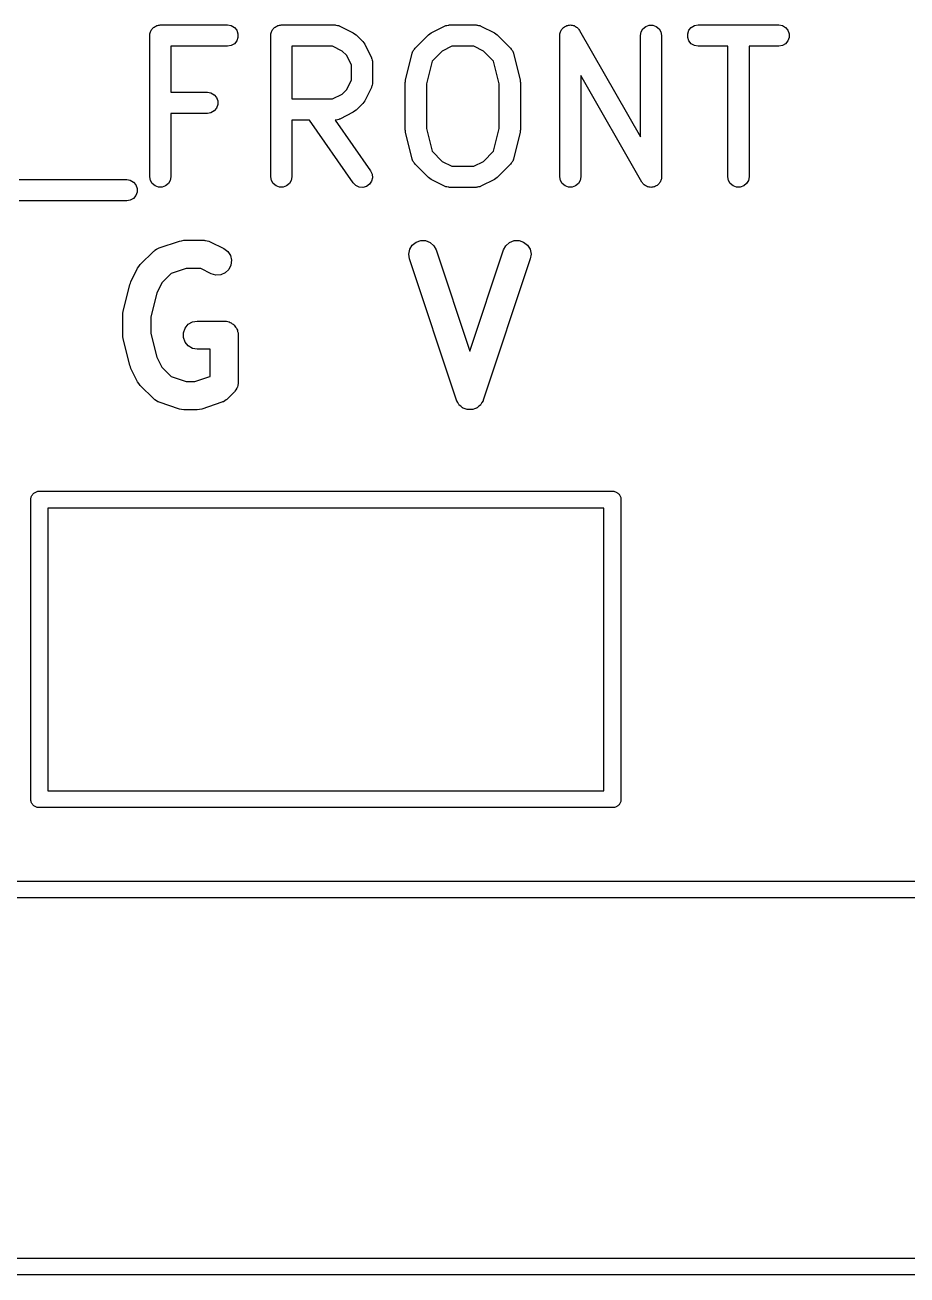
# Model space of a CAD drawing. Extents: x 0 to 100, y 0 to 100.
# Drawn here: x 48.9 to 55.15, y 70.57 to 79.42 of the extents above; entities that cross this region are included whole.
import ezdxf

# ---------------------------------------------------------------- set-up
doc = ezdxf.new("R2010")
doc.units = 0
doc.header["$MEASUREMENT"] = 0
doc.layers.add('BLACK', color=7, linetype='CONTINUOUS')

msp = doc.modelspace()

# ---------------------------------------------------------------- linework, layer by layer
at = {"layer": 'BLACK', "linetype": 'CONTINUOUS'}
for p, q in [((49.8089, 79.4051), (49.8146, 79.4084)), ((49.8146, 79.4084), (49.8196, 79.4126)), ((49.8196, 79.4126), (49.8258, 79.4148)), ((49.8258, 79.4148), (49.8315, 79.4181)), ((49.8315, 79.4181), (49.838, 79.4192)), ((49.838, 79.4192), (49.8441, 79.4215)), ((49.8441, 79.4215), (49.8507, 79.4215)), ((49.8507, 79.4215), (49.8571, 79.4226)), ((49.8571, 79.4226), (50.3333, 79.4226)), ((50.3333, 79.4226), (50.359, 79.4181)), ((50.359, 79.4181), (50.3815, 79.4051)), ((50.6661, 79.4051), (50.6718, 79.4084)), ((50.6718, 79.4084), (50.6768, 79.4126)), ((50.6768, 79.4126), (50.683, 79.4148)), ((50.683, 79.4148), (50.6886, 79.4181)), ((50.6886, 79.4181), (50.6951, 79.4192)), ((50.6951, 79.4192), (50.7013, 79.4215)), ((50.7013, 79.4215), (50.7078, 79.4215)), ((50.7078, 79.4215), (50.7143, 79.4226)), ((50.7143, 79.4226), (51.0952, 79.4226)), ((51.0952, 79.4226), (51.0995, 79.4219)), ((51.0995, 79.4219), (51.1038, 79.4221)), ((51.1038, 79.4221), (51.1122, 79.4196)), ((51.1122, 79.4196), (51.1209, 79.4181)), ((51.1209, 79.4181), (51.1246, 79.4159)), ((51.1246, 79.4159), (51.1288, 79.4147)), ((51.1288, 79.4147), (51.224, 79.3671)), ((51.776, 79.3671), (51.8712, 79.4147)), ((51.8712, 79.4147), (51.8754, 79.4159)), ((51.8754, 79.4159), (51.8791, 79.4181)), ((51.8791, 79.4181), (51.8878, 79.4196)), ((51.8878, 79.4196), (51.8962, 79.4221)), ((51.8962, 79.4221), (51.9005, 79.4219)), ((51.9005, 79.4219), (51.9048, 79.4226)), ((51.9048, 79.4226), (52.0952, 79.4226)), ((52.0952, 79.4226), (52.0995, 79.4219)), ((52.0995, 79.4219), (52.1038, 79.4221)), ((52.1038, 79.4221), (52.1122, 79.4196)), ((52.1122, 79.4196), (52.1209, 79.4181)), ((52.1209, 79.4181), (52.1246, 79.4159)), ((52.1246, 79.4159), (52.1288, 79.4147)), ((52.1288, 79.4147), (52.224, 79.3671)), ((52.714, 79.4053), (52.7195, 79.4085)), ((52.7195, 79.4085), (52.7244, 79.4126)), ((52.7244, 79.4126), (52.7307, 79.4149)), ((52.7307, 79.4149), (52.7366, 79.4182)), ((52.7366, 79.4182), (52.7429, 79.4193)), ((52.7429, 79.4193), (52.7489, 79.4215)), ((52.7489, 79.4215), (52.7556, 79.4215)), ((52.7556, 79.4215), (52.7622, 79.4226)), ((52.7622, 79.4226), (52.7685, 79.4215)), ((52.7685, 79.4215), (52.7749, 79.4215)), ((52.7749, 79.4215), (52.7813, 79.4192)), ((52.7813, 79.4192), (52.7879, 79.418)), ((52.7879, 79.418), (52.7934, 79.4148)), ((52.7934, 79.4148), (52.7994, 79.4126)), ((52.7994, 79.4126), (52.8046, 79.4082)), ((52.8046, 79.4082), (52.8104, 79.4049)), ((53.2759, 79.3958), (53.2958, 79.4126)), ((53.2958, 79.4126), (53.3203, 79.4215)), ((53.3203, 79.4215), (53.3464, 79.4215)), ((53.3464, 79.4215), (53.3708, 79.4126)), ((53.3708, 79.4126), (53.3908, 79.3958)), ((53.6185, 79.4051), (53.641, 79.4181)), ((53.641, 79.4181), (53.6667, 79.4226)), ((53.6667, 79.4226), (54.2381, 79.4226)), ((54.2381, 79.4226), (54.2637, 79.4181)), ((54.2637, 79.4181), (54.2863, 79.4051)), ((49.7821, 79.3476), (49.7833, 79.3541)), ((49.7821, 78.3476), (49.7821, 79.3476)), ((49.7833, 79.3606), (49.7855, 79.3668)), ((49.7833, 79.3541), (49.7833, 79.3606)), ((49.7855, 79.3668), (49.7867, 79.3733)), ((49.7867, 79.3733), (49.7899, 79.379)), ((49.7899, 79.379), (49.7922, 79.3851)), ((49.7922, 79.3851), (49.7964, 79.3901)), ((49.7964, 79.3901), (49.7997, 79.3958)), ((49.7997, 79.3958), (49.8047, 79.4)), ((49.8047, 79.4), (49.8089, 79.4051)), ((50.3815, 79.4051), (50.3983, 79.3851)), ((50.3983, 79.3851), (50.4072, 79.3606)), ((50.4072, 79.3346), (50.3983, 79.3101)), ((50.4072, 79.3606), (50.4072, 79.3346)), ((50.6393, 79.3476), (50.6404, 79.3541)), ((50.6393, 78.3476), (50.6393, 79.3476)), ((50.6404, 79.3606), (50.6427, 79.3668)), ((50.6404, 79.3541), (50.6404, 79.3606)), ((50.6427, 79.3668), (50.6438, 79.3733)), ((50.6438, 79.3733), (50.6471, 79.379)), ((50.6471, 79.379), (50.6493, 79.3851)), ((50.6493, 79.3851), (50.6536, 79.3901)), ((50.6536, 79.3901), (50.6568, 79.3958)), ((50.6568, 79.3958), (50.6619, 79.4)), ((50.6619, 79.4), (50.6661, 79.4051)), ((51.224, 79.3671), (51.2337, 79.3599)), ((51.2337, 79.3599), (51.2435, 79.353)), ((51.2435, 79.353), (51.2911, 79.3054)), ((51.6613, 79.2578), (51.7565, 79.353)), ((51.7565, 79.353), (51.7663, 79.3599)), ((51.7663, 79.3599), (51.776, 79.3671)), ((52.224, 79.3671), (52.2337, 79.3599)), ((52.2337, 79.3599), (52.2435, 79.353)), ((52.2435, 79.353), (52.3387, 79.2578)), ((52.6869, 79.3476), (52.6881, 79.3542)), ((52.6869, 78.3476), (52.6869, 79.3476)), ((52.6881, 79.361), (52.6903, 79.367)), ((52.6881, 79.3542), (52.6881, 79.361)), ((52.6903, 79.367), (52.6914, 79.3733)), ((52.6914, 79.3733), (52.6948, 79.3791)), ((52.6948, 79.3791), (52.6971, 79.3854)), ((52.6971, 79.3854), (52.7013, 79.3903)), ((52.7013, 79.3903), (52.7045, 79.3958)), ((52.7045, 79.3958), (52.7096, 79.4002)), ((52.7096, 79.4002), (52.714, 79.4053)), ((52.8104, 79.4049), (52.8145, 79.3999)), ((52.8145, 79.3999), (52.8194, 79.3958)), ((52.8194, 79.3958), (52.8227, 79.39)), ((52.8227, 79.39), (52.827, 79.3848)), ((52.827, 79.3848), (53.2583, 78.63)), ((53.2583, 79.3476), (53.2629, 79.3733)), ((53.2583, 78.63), (53.2583, 79.3476)), ((53.2629, 79.3733), (53.2759, 79.3958)), ((53.3908, 79.3958), (53.4038, 79.3733)), ((53.4038, 79.3733), (53.4083, 79.3476)), ((53.4083, 79.3476), (53.4083, 78.3476)), ((53.5928, 79.3606), (53.6017, 79.3851)), ((53.5928, 79.3346), (53.5928, 79.3606)), ((53.6017, 79.3101), (53.5928, 79.3346)), ((53.6017, 79.3851), (53.6185, 79.4051)), ((54.2863, 79.4051), (54.303, 79.3851)), ((54.303, 79.3851), (54.312, 79.3606)), ((54.312, 79.3346), (54.303, 79.3101)), ((54.312, 79.3606), (54.312, 79.3346)), ((50.3333, 79.2726), (49.9321, 79.2726)), ((49.9321, 79.2726), (49.9321, 78.9464)), ((50.359, 79.2771), (50.3333, 79.2726)), ((50.3815, 79.2902), (50.359, 79.2771)), ((50.3983, 79.3101), (50.3815, 79.2902)), ((50.7893, 79.2726), (50.7893, 78.8988)), ((51.0775, 79.2726), (50.7893, 79.2726)), ((51.146, 79.2384), (51.0775, 79.2726)), ((51.1765, 79.208), (51.146, 79.2384)), ((51.2911, 79.3054), (51.298, 79.2956)), ((51.298, 79.2956), (51.3052, 79.2859)), ((51.3052, 79.2859), (51.3528, 79.1907)), ((51.6445, 79.2295), (51.6463, 79.2365)), ((51.6463, 79.2365), (51.6497, 79.2413)), ((51.6497, 79.2413), (51.6521, 79.2467)), ((51.6521, 79.2467), (51.6571, 79.2519)), ((51.6571, 79.2519), (51.6613, 79.2578)), ((51.8539, 79.2384), (51.782, 79.1664)), ((51.9225, 79.2726), (51.8539, 79.2384)), ((52.0775, 79.2726), (51.9225, 79.2726)), ((52.146, 79.2384), (52.0775, 79.2726)), ((52.218, 79.1664), (52.146, 79.2384)), ((52.3387, 79.2578), (52.3429, 79.2519)), ((52.3429, 79.2519), (52.3479, 79.2467)), ((52.3479, 79.2467), (52.3503, 79.2413)), ((52.3503, 79.2413), (52.3537, 79.2365)), ((52.3537, 79.2365), (52.3555, 79.2295)), ((53.6185, 79.2902), (53.6017, 79.3101)), ((53.641, 79.2771), (53.6185, 79.2902)), ((53.6667, 79.2726), (53.641, 79.2771)), ((53.8774, 79.2726), (53.6667, 79.2726)), ((53.8774, 78.3476), (53.8774, 79.2726)), ((54.2381, 79.2726), (54.0274, 79.2726)), ((54.0274, 79.2726), (54.0274, 78.3476)), ((54.2637, 79.2771), (54.2381, 79.2726)), ((54.2863, 79.2902), (54.2637, 79.2771)), ((54.303, 79.3101), (54.2863, 79.2902)), ((51.2107, 79.1394), (51.1765, 79.208)), ((51.3528, 79.1907), (51.354, 79.1865)), ((51.354, 79.1865), (51.3562, 79.1828)), ((51.3562, 79.1828), (51.3577, 79.1741)), ((51.3577, 79.1741), (51.3602, 79.1657)), ((51.3602, 79.1657), (51.36, 79.1614)), ((51.36, 79.1614), (51.3607, 79.1571)), ((51.3607, 79.1571), (51.3607, 79.0143)), ((51.5939, 79.0325), (51.6415, 79.223)), ((51.6415, 79.223), (51.6445, 79.2295)), ((51.782, 79.1664), (51.7417, 79.0051)), ((52.2583, 79.0051), (52.218, 79.1664)), ((52.3555, 79.2295), (52.3585, 79.223)), ((52.3585, 79.223), (52.4061, 79.0325)), ((51.2107, 79.032), (51.2107, 79.1394)), ((53.2682, 78.3104), (52.8369, 79.0652)), ((52.8369, 79.0652), (52.8369, 78.3476)), ((51.1765, 78.9635), (51.2107, 79.032)), ((51.3528, 78.9807), (51.3052, 78.8855)), ((51.354, 78.9849), (51.3528, 78.9807)), ((51.3562, 78.9886), (51.354, 78.9849)), ((51.3577, 78.9973), (51.3562, 78.9886)), ((51.3602, 79.0057), (51.3577, 78.9973)), ((51.3607, 79.0143), (51.36, 79.01)), ((51.36, 79.01), (51.3602, 79.0057)), ((51.5917, 79.0143), (51.5933, 79.0233)), ((51.5917, 78.681), (51.5917, 79.0143)), ((51.5933, 79.0233), (51.5939, 79.0325)), ((51.7417, 79.0051), (51.7417, 78.6902)), ((52.2583, 78.6902), (52.2583, 79.0051)), ((52.4061, 79.0325), (52.4067, 79.0233)), ((52.4067, 79.0233), (52.4083, 79.0143)), ((52.4083, 79.0143), (52.4083, 78.681)), ((49.9321, 78.9464), (50.1905, 78.9464)), ((50.1905, 78.9464), (50.2161, 78.9419)), ((50.2161, 78.9419), (50.2387, 78.9289)), ((50.2387, 78.9289), (50.2554, 78.9089)), ((50.2554, 78.9089), (50.2643, 78.8845)), ((50.2643, 78.8845), (50.2643, 78.8584)), ((50.7893, 78.8988), (51.0775, 78.8988)), ((51.0775, 78.8988), (51.146, 78.9331)), ((51.146, 78.9331), (51.1765, 78.9635)), ((51.3052, 78.8855), (51.298, 78.8758)), ((50.1905, 78.7964), (49.9321, 78.7964)), ((49.9321, 78.7964), (49.9321, 78.3476)), ((50.2161, 78.801), (50.1905, 78.7964)), ((50.2387, 78.814), (50.2161, 78.801)), ((50.2554, 78.8339), (50.2387, 78.814)), ((50.2643, 78.8584), (50.2554, 78.8339)), ((51.224, 78.8043), (51.1288, 78.7567)), ((51.2337, 78.8115), (51.224, 78.8043)), ((51.2435, 78.8184), (51.2337, 78.8115)), ((51.2911, 78.866), (51.2435, 78.8184)), ((51.298, 78.8758), (51.2911, 78.866)), ((50.9133, 78.7488), (50.7893, 78.7488)), ((50.7893, 78.7488), (50.7893, 78.3476)), ((51.2243, 78.3046), (50.9133, 78.7488)), ((51.0995, 78.7496), (51.0963, 78.749)), ((51.0963, 78.749), (51.3472, 78.3906)), ((51.1038, 78.7493), (51.0995, 78.7496)), ((51.1122, 78.7518), (51.1038, 78.7493)), ((51.1209, 78.7533), (51.1122, 78.7518)), ((51.1246, 78.7555), (51.1209, 78.7533)), ((51.1288, 78.7567), (51.1246, 78.7555)), ((51.5933, 78.6719), (51.5917, 78.681)), ((51.5939, 78.6628), (51.5933, 78.6719)), ((51.6415, 78.4723), (51.5939, 78.6628)), ((51.7417, 78.6902), (51.782, 78.5288)), ((52.218, 78.5288), (52.2583, 78.6902)), ((52.4061, 78.6628), (52.3585, 78.4723)), ((52.4067, 78.6719), (52.4061, 78.6628)), ((52.4083, 78.681), (52.4067, 78.6719)), ((51.782, 78.5288), (51.8539, 78.4569)), ((52.146, 78.4569), (52.218, 78.5288)), ((51.6445, 78.4657), (51.6415, 78.4723)), ((51.6463, 78.4588), (51.6445, 78.4657)), ((51.6497, 78.4539), (51.6463, 78.4588)), ((51.6521, 78.4485), (51.6497, 78.4539)), ((51.6571, 78.4433), (51.6521, 78.4485)), ((51.6613, 78.4374), (51.6571, 78.4433)), ((51.7565, 78.3422), (51.6613, 78.4374)), ((51.8539, 78.4569), (51.9225, 78.4226)), ((52.0775, 78.4226), (52.146, 78.4569)), ((52.3387, 78.4374), (52.2435, 78.3422)), ((52.3429, 78.4433), (52.3387, 78.4374)), ((52.3479, 78.4485), (52.3429, 78.4433)), ((52.3503, 78.4539), (52.3479, 78.4485)), ((52.3537, 78.4588), (52.3503, 78.4539)), ((52.3555, 78.4657), (52.3537, 78.4588)), ((52.3585, 78.4723), (52.3555, 78.4657)), ((49.7867, 78.322), (49.7821, 78.3476)), ((49.9321, 78.3476), (49.9276, 78.322)), ((50.6438, 78.322), (50.6393, 78.3476)), ((50.7893, 78.3476), (50.7848, 78.322)), ((51.3472, 78.3906), (51.3582, 78.367)), ((51.3582, 78.367), (51.3604, 78.3411)), ((51.9225, 78.4226), (52.0775, 78.4226)), ((52.6914, 78.322), (52.6869, 78.3476)), ((52.8369, 78.3476), (52.8324, 78.322)), ((53.4083, 78.3476), (53.4072, 78.341)), ((53.8819, 78.322), (53.8774, 78.3476)), ((54.0274, 78.3476), (54.0229, 78.322)), ((48.8571, 78.3274), (49.619, 78.3274)), ((49.619, 78.3274), (49.6447, 78.3229)), ((49.6447, 78.3229), (49.6673, 78.3098)), ((49.6673, 78.3098), (49.684, 78.2899)), ((49.684, 78.2899), (49.6929, 78.2654)), ((49.6929, 78.2654), (49.6929, 78.2394)), ((49.7997, 78.2994), (49.7867, 78.322)), ((49.8196, 78.2827), (49.7997, 78.2994)), ((49.8441, 78.2738), (49.8196, 78.2827)), ((49.8702, 78.2738), (49.8441, 78.2738)), ((49.8946, 78.2827), (49.8702, 78.2738)), ((49.9146, 78.2994), (49.8946, 78.2827)), ((49.9276, 78.322), (49.9146, 78.2994)), ((50.6568, 78.2994), (50.6438, 78.322)), ((50.6768, 78.2827), (50.6568, 78.2994)), ((50.7013, 78.2738), (50.6768, 78.2827)), ((50.7273, 78.2738), (50.7013, 78.2738)), ((50.7518, 78.2827), (50.7273, 78.2738)), ((50.7717, 78.2994), (50.7518, 78.2827)), ((50.7848, 78.322), (50.7717, 78.2994)), ((51.2427, 78.2862), (51.2243, 78.3046)), ((51.2663, 78.2752), (51.2427, 78.2862)), ((51.2922, 78.2729), (51.2663, 78.2752)), ((51.3174, 78.2796), (51.2922, 78.2729)), ((51.3387, 78.2946), (51.3174, 78.2796)), ((51.3537, 78.3159), (51.3387, 78.2946)), ((51.3604, 78.3411), (51.3537, 78.3159)), ((51.7663, 78.3353), (51.7565, 78.3422)), ((51.776, 78.3282), (51.7663, 78.3353)), ((51.8712, 78.2805), (51.776, 78.3282)), ((51.8754, 78.2793), (51.8712, 78.2805)), ((51.8791, 78.2771), (51.8754, 78.2793)), ((51.8878, 78.2756), (51.8791, 78.2771)), ((51.8962, 78.2731), (51.8878, 78.2756)), ((51.9005, 78.2734), (51.8962, 78.2731)), ((51.9048, 78.2726), (51.9005, 78.2734)), ((52.0952, 78.2726), (51.9048, 78.2726)), ((52.0995, 78.2734), (52.0952, 78.2726)), ((52.1038, 78.2731), (52.0995, 78.2734)), ((52.1122, 78.2756), (52.1038, 78.2731)), ((52.1209, 78.2771), (52.1122, 78.2756)), ((52.1246, 78.2793), (52.1209, 78.2771)), ((52.1288, 78.2805), (52.1246, 78.2793)), ((52.224, 78.3282), (52.1288, 78.2805)), ((52.2337, 78.3353), (52.224, 78.3282)), ((52.2435, 78.3422), (52.2337, 78.3353)), ((52.7045, 78.2994), (52.6914, 78.322)), ((52.7244, 78.2827), (52.7045, 78.2994)), ((52.7489, 78.2738), (52.7244, 78.2827)), ((52.7749, 78.2738), (52.7489, 78.2738)), ((52.7994, 78.2827), (52.7749, 78.2738)), ((52.8194, 78.2994), (52.7994, 78.2827)), ((52.8324, 78.322), (52.8194, 78.2994)), ((53.2725, 78.3052), (53.2682, 78.3104)), ((53.2759, 78.2994), (53.2725, 78.3052)), ((53.2808, 78.2953), (53.2759, 78.2994)), ((53.2849, 78.2904), (53.2808, 78.2953)), ((53.2907, 78.287), (53.2849, 78.2904)), ((53.2958, 78.2827), (53.2907, 78.287)), ((53.3018, 78.2805), (53.2958, 78.2827)), ((53.3074, 78.2773), (53.3018, 78.2805)), ((53.314, 78.2761), (53.3074, 78.2773)), ((53.3203, 78.2738), (53.314, 78.2761)), ((53.3267, 78.2738), (53.3203, 78.2738)), ((53.333, 78.2726), (53.3267, 78.2738)), ((53.3396, 78.2738), (53.333, 78.2726)), ((53.3464, 78.2738), (53.3396, 78.2738)), ((53.3524, 78.2759), (53.3464, 78.2738)), ((53.3587, 78.277), (53.3524, 78.2759)), ((53.3645, 78.2804), (53.3587, 78.277)), ((53.3708, 78.2827), (53.3645, 78.2804)), ((53.3757, 78.2868), (53.3708, 78.2827)), ((53.3813, 78.29), (53.3757, 78.2868)), ((53.3856, 78.2951), (53.3813, 78.29)), ((53.3908, 78.2994), (53.3856, 78.2951)), ((53.394, 78.3049), (53.3908, 78.2994)), ((53.3981, 78.3098), (53.394, 78.3049)), ((53.4004, 78.3161), (53.3981, 78.3098)), ((53.4038, 78.322), (53.4004, 78.3161)), ((53.4049, 78.3283), (53.4038, 78.322)), ((53.4071, 78.3343), (53.4049, 78.3283)), ((53.4072, 78.341), (53.4071, 78.3343)), ((53.8949, 78.2994), (53.8819, 78.322)), ((53.9149, 78.2827), (53.8949, 78.2994)), ((53.9394, 78.2738), (53.9149, 78.2827)), ((53.9654, 78.2738), (53.9394, 78.2738)), ((53.9899, 78.2827), (53.9654, 78.2738)), ((54.0098, 78.2994), (53.9899, 78.2827)), ((54.0229, 78.322), (54.0098, 78.2994)), ((49.619, 78.1774), (48.8571, 78.1774)), ((49.6447, 78.1819), (49.619, 78.1774)), ((49.6673, 78.1949), (49.6447, 78.1819)), ((49.684, 78.2149), (49.6673, 78.1949)), ((49.6929, 78.2394), (49.684, 78.2149)), ((49.715, 77.7255), (49.8102, 77.8207)), ((49.8102, 77.8207), (49.815, 77.824)), ((49.815, 77.824), (49.8188, 77.8283)), ((49.8188, 77.8283), (49.8291, 77.8339)), ((49.8291, 77.8339), (49.8387, 77.8406)), ((49.8387, 77.8406), (49.8443, 77.8421)), ((49.8443, 77.8421), (49.8493, 77.8449)), ((49.8493, 77.8449), (49.9922, 77.8925)), ((49.9922, 77.8925), (50.008, 77.8948)), ((50.008, 77.8948), (50.0238, 77.8976)), ((50.0238, 77.8976), (50.1667, 77.8976)), ((50.1667, 77.8976), (50.1723, 77.8966)), ((50.1723, 77.8966), (50.1781, 77.897)), ((50.1781, 77.897), (50.1893, 77.8936)), ((50.1893, 77.8936), (50.2009, 77.8916)), ((50.2009, 77.8916), (50.2059, 77.8887)), ((50.2059, 77.8887), (50.2114, 77.8871)), ((50.2114, 77.8871), (50.3066, 77.8394)), ((50.3066, 77.8394), (50.3345, 77.8188)), ((50.3345, 77.8188), (50.3537, 77.7898)), ((51.6167, 77.8004), (51.6237, 77.8344)), ((51.6237, 77.8344), (51.6418, 77.864)), ((51.6418, 77.864), (51.669, 77.8856)), ((51.669, 77.8856), (51.702, 77.8965)), ((51.702, 77.8965), (51.7367, 77.8956)), ((51.7367, 77.8956), (51.769, 77.8828)), ((51.769, 77.8828), (51.795, 77.8598)), ((51.795, 77.8598), (51.8115, 77.8292)), ((51.8115, 77.8292), (52.05, 77.1138)), ((52.05, 77.1138), (52.2885, 77.8292)), ((52.2885, 77.8292), (52.305, 77.8598)), ((52.305, 77.8598), (52.331, 77.8828)), ((52.331, 77.8828), (52.3633, 77.8956)), ((52.3633, 77.8956), (52.398, 77.8965)), ((52.398, 77.8965), (52.4309, 77.8856)), ((52.4309, 77.8856), (52.4582, 77.864)), ((52.4582, 77.864), (52.4763, 77.8344)), ((52.4763, 77.8344), (52.4833, 77.8004)), ((50.3537, 77.7898), (50.3617, 77.756)), ((50.3617, 77.756), (50.3578, 77.7215)), ((51.6218, 77.766), (51.6167, 77.8004)), ((51.9551, 76.766), (51.6218, 77.766)), ((52.4782, 77.766), (52.1449, 76.766)), ((52.4833, 77.8004), (52.4782, 77.766)), ((49.6487, 77.6042), (49.6963, 77.6995)), ((49.6963, 77.6995), (49.7058, 77.7123)), ((49.7058, 77.7123), (49.715, 77.7255)), ((49.935, 77.6626), (49.8679, 77.5955)), ((50.04, 77.6976), (49.935, 77.6626)), ((50.1431, 77.6976), (50.04, 77.6976)), ((50.2172, 77.6606), (50.1431, 77.6976)), ((50.2505, 77.6507), (50.2172, 77.6606)), ((50.2851, 77.6527), (50.2505, 77.6507)), ((50.317, 77.6665), (50.2851, 77.6527)), ((50.3422, 77.6904), (50.317, 77.6665)), ((50.3578, 77.7215), (50.3422, 77.6904)), ((49.5935, 77.3933), (49.6411, 77.5838)), ((49.6411, 77.5838), (49.6455, 77.5938)), ((49.6455, 77.5938), (49.6487, 77.6042)), ((49.8679, 77.5955), (49.8324, 77.5246)), ((49.8324, 77.5246), (49.7905, 77.3567)), ((49.5905, 77.369), (49.5926, 77.3811)), ((49.5926, 77.3811), (49.5935, 77.3933)), ((49.5905, 77.2262), (49.5905, 77.369)), ((49.7905, 77.3567), (49.7905, 77.2385)), ((50.0324, 77.2762), (50.0548, 77.3028)), ((50.0548, 77.3028), (50.0848, 77.3202)), ((50.0848, 77.3202), (50.119, 77.3262)), ((50.119, 77.3262), (50.3095, 77.3262)), ((50.3095, 77.3262), (50.3181, 77.3247)), ((50.3181, 77.3247), (50.3269, 77.3247)), ((50.3269, 77.3247), (50.3351, 77.3217)), ((50.3351, 77.3217), (50.3437, 77.3202)), ((50.3437, 77.3202), (50.3513, 77.3158)), ((50.3513, 77.3158), (50.3595, 77.3128)), ((50.3595, 77.3128), (50.3662, 77.3072)), ((50.3662, 77.3072), (50.3738, 77.3028)), ((50.3738, 77.3028), (50.3794, 77.2961)), ((50.3794, 77.2961), (50.3861, 77.2905)), ((50.3861, 77.2905), (50.3905, 77.2829)), ((49.5926, 77.2141), (49.5905, 77.2262)), ((49.5935, 77.2019), (49.5926, 77.2141)), ((49.6411, 77.0115), (49.5935, 77.2019)), ((49.7905, 77.2385), (49.8324, 77.0706)), ((50.0206, 77.2436), (50.0324, 77.2762)), ((50.0206, 77.2088), (50.0206, 77.2436)), ((50.0324, 77.1762), (50.0206, 77.2088)), ((50.3905, 77.2829), (50.3961, 77.2762)), ((50.3961, 77.2762), (50.3991, 77.268)), ((50.3991, 77.268), (50.4035, 77.2604)), ((50.4035, 77.2604), (50.405, 77.2518)), ((50.405, 77.2518), (50.408, 77.2436)), ((50.408, 77.2436), (50.408, 77.2348)), ((50.408, 77.2348), (50.4095, 77.2262)), ((50.4095, 77.2262), (50.4095, 76.8929)), ((50.0548, 77.1496), (50.0324, 77.1762)), ((50.0848, 77.1322), (50.0548, 77.1496)), ((50.119, 77.1262), (50.0848, 77.1322)), ((50.2095, 77.1262), (50.119, 77.1262)), ((50.2095, 76.9343), (50.2095, 77.1262)), ((49.8324, 77.0706), (49.8679, 76.9997)), ((49.6455, 77.0015), (49.6411, 77.0115)), ((49.6487, 76.991), (49.6455, 77.0015)), ((49.6963, 76.8958), (49.6487, 76.991)), ((49.8679, 76.9997), (49.935, 76.9326)), ((49.935, 76.9326), (50.04, 76.8976)), ((50.1028, 76.8976), (50.2079, 76.9326)), ((50.2079, 76.9326), (50.2095, 76.9343)), ((49.7058, 76.8829), (49.6963, 76.8958)), ((49.715, 76.8698), (49.7058, 76.8829)), ((49.8102, 76.7745), (49.715, 76.8698)), ((50.04, 76.8976), (50.1028, 76.8976)), ((50.4002, 76.8506), (50.3927, 76.8399)), ((50.4013, 76.8548), (50.4002, 76.8506)), ((50.4035, 76.8587), (50.4013, 76.8548)), ((50.4058, 76.8715), (50.4035, 76.8587)), ((50.4091, 76.8841), (50.4058, 76.8715)), ((50.4095, 76.8929), (50.4088, 76.8885)), ((50.4088, 76.8885), (50.4091, 76.8841)), ((49.815, 76.7712), (49.8102, 76.7745)), ((49.8188, 76.7669), (49.815, 76.7712)), ((49.8291, 76.7613), (49.8188, 76.7669)), ((49.8387, 76.7546), (49.8291, 76.7613)), ((49.8443, 76.7531), (49.8387, 76.7546)), ((49.8493, 76.7504), (49.8443, 76.7531)), ((50.2986, 76.7531), (50.2935, 76.7504)), ((50.3042, 76.7546), (50.2986, 76.7531)), ((50.3138, 76.7613), (50.3042, 76.7546)), ((50.3241, 76.7669), (50.3138, 76.7613)), ((50.3279, 76.7712), (50.3241, 76.7669)), ((50.3326, 76.7745), (50.3279, 76.7712)), ((50.3802, 76.8221), (50.3326, 76.7745)), ((50.3828, 76.8257), (50.3802, 76.8221)), ((50.3861, 76.8286), (50.3828, 76.8257)), ((50.3927, 76.8399), (50.3861, 76.8286)), ((51.9564, 76.7636), (51.9551, 76.766)), ((51.957, 76.7609), (51.9564, 76.7636)), ((51.9647, 76.7484), (51.957, 76.7609)), ((52.143, 76.7609), (52.1353, 76.7483)), ((52.1436, 76.7636), (52.143, 76.7609)), ((52.1449, 76.766), (52.1436, 76.7636)), ((49.9922, 76.7028), (49.8493, 76.7504)), ((50.008, 76.7004), (49.9922, 76.7028)), ((50.0238, 76.6976), (50.008, 76.7004)), ((50.119, 76.6976), (50.0238, 76.6976)), ((50.1348, 76.7004), (50.119, 76.6976)), ((50.1507, 76.7028), (50.1348, 76.7004)), ((50.2935, 76.7504), (50.1507, 76.7028)), ((51.9717, 76.7355), (51.9647, 76.7484)), ((51.9737, 76.7336), (51.9717, 76.7355)), ((51.9752, 76.7313), (51.9737, 76.7336)), ((51.9867, 76.7222), (51.9752, 76.7313)), ((51.9977, 76.7124), (51.9867, 76.7222)), ((52.0002, 76.7114), (51.9977, 76.7124)), ((52.0024, 76.7097), (52.0002, 76.7114)), ((52.0163, 76.705), (52.0024, 76.7097)), ((52.03, 76.6996), (52.0163, 76.705)), ((52.0327, 76.6996), (52.03, 76.6996)), ((52.0353, 76.6987), (52.0327, 76.6996)), ((52.05, 76.6991), (52.0353, 76.6987)), ((52.0647, 76.6987), (52.05, 76.6991)), ((52.0673, 76.6996), (52.0647, 76.6987)), ((52.07, 76.6996), (52.0673, 76.6996)), ((52.0837, 76.705), (52.07, 76.6996)), ((52.0976, 76.7097), (52.0837, 76.705)), ((52.0998, 76.7114), (52.0976, 76.7097)), ((52.1023, 76.7124), (52.0998, 76.7114)), ((52.1133, 76.7221), (52.1023, 76.7124)), ((52.1248, 76.7313), (52.1133, 76.7221)), ((52.1263, 76.7336), (52.1248, 76.7313)), ((52.1283, 76.7355), (52.1263, 76.7336)), ((52.1353, 76.7483), (52.1283, 76.7355)), ((48.94, 76.0706), (48.9418, 76.0756)), ((48.94, 76.0652), (48.94, 76.0706)), ((48.94, 73.9348), (48.94, 76.0652)), ((48.9418, 76.0756), (48.9427, 76.0808)), ((48.9427, 76.0808), (48.9454, 76.0854)), ((48.9454, 76.0854), (48.9472, 76.0905)), ((48.9472, 76.0905), (48.9507, 76.0946)), ((48.9507, 76.0946), (48.9533, 76.0992)), ((48.9533, 76.0992), (48.9574, 76.1026)), ((48.9574, 76.1026), (48.9608, 76.1067)), ((48.9608, 76.1067), (48.9655, 76.1093)), ((48.9655, 76.1093), (48.9695, 76.1128)), ((48.9695, 76.1128), (48.9745, 76.1146)), ((48.9745, 76.1146), (48.9792, 76.1173)), ((48.9792, 76.1173), (48.9844, 76.1182)), ((48.9844, 76.1182), (48.9894, 76.12)), ((48.9894, 76.12), (48.9947, 76.12)), ((48.9947, 76.12), (48.9948, 76.12)), ((48.9948, 76.12), (53.0652, 76.12)), ((53.0652, 76.12), (53.0653, 76.12)), ((53.0653, 76.12), (53.0706, 76.12)), ((53.0706, 76.12), (53.0756, 76.1182)), ((53.0756, 76.1182), (53.0808, 76.1173)), ((53.0808, 76.1173), (53.0855, 76.1146)), ((53.0855, 76.1146), (53.0905, 76.1128)), ((53.0905, 76.1128), (53.0945, 76.1093)), ((53.0945, 76.1093), (53.0992, 76.1067)), ((53.0992, 76.1067), (53.1026, 76.1026)), ((53.1026, 76.1026), (53.1067, 76.0992)), ((53.1067, 76.0992), (53.1093, 76.0945)), ((53.1093, 76.0945), (53.1128, 76.0905)), ((53.1128, 76.0905), (53.1146, 76.0855)), ((53.1146, 76.0855), (53.1173, 76.0808)), ((53.1173, 76.0808), (53.1182, 76.0756)), ((53.1182, 76.0756), (53.12, 76.0706)), ((53.12, 76.0706), (53.12, 76.0653)), ((53.12, 76.0653), (53.12, 76.0652)), ((53.12, 76.0652), (53.12, 73.9348)), ((49.06, 76), (49.06, 74)), ((53, 76), (49.06, 76)), ((53, 74), (53, 76)), ((48.94, 73.9347), (48.94, 73.9348)), ((48.94, 73.9294), (48.94, 73.9347)), ((48.9418, 73.9244), (48.94, 73.9294)), ((48.9427, 73.9192), (48.9418, 73.9244)), ((49.06, 74), (53, 74)), ((53.1182, 73.9244), (53.1173, 73.9192)), ((53.12, 73.9294), (53.1182, 73.9244)), ((53.12, 73.9348), (53.12, 73.9347)), ((53.12, 73.9347), (53.12, 73.9294)), ((48.9454, 73.9145), (48.9427, 73.9192)), ((48.9472, 73.9095), (48.9454, 73.9145)), ((48.9507, 73.9055), (48.9472, 73.9095)), ((48.9533, 73.9008), (48.9507, 73.9055)), ((48.9574, 73.8974), (48.9533, 73.9008)), ((48.9608, 73.8933), (48.9574, 73.8974)), ((48.9655, 73.8907), (48.9608, 73.8933)), ((48.9695, 73.8872), (48.9655, 73.8907)), ((48.9745, 73.8854), (48.9695, 73.8872)), ((48.9792, 73.8827), (48.9745, 73.8854)), ((48.9844, 73.8818), (48.9792, 73.8827)), ((48.9894, 73.88), (48.9844, 73.8818)), ((48.9947, 73.88), (48.9894, 73.88)), ((48.9948, 73.88), (48.9947, 73.88)), ((53.0652, 73.88), (48.9948, 73.88)), ((53.0653, 73.88), (53.0652, 73.88)), ((53.0706, 73.88), (53.0653, 73.88)), ((53.0756, 73.8818), (53.0706, 73.88)), ((53.0808, 73.8827), (53.0756, 73.8818)), ((53.0855, 73.8854), (53.0808, 73.8827)), ((53.0905, 73.8872), (53.0855, 73.8854)), ((53.0945, 73.8907), (53.0905, 73.8872)), ((53.0992, 73.8933), (53.0945, 73.8907)), ((53.1026, 73.8974), (53.0992, 73.8933)), ((53.1067, 73.9008), (53.1026, 73.8974)), ((53.1093, 73.9055), (53.1067, 73.9008)), ((53.1128, 73.9095), (53.1093, 73.9055)), ((53.1146, 73.9145), (53.1128, 73.9095)), ((53.1173, 73.9192), (53.1146, 73.9145)), ((28.2748, 73.36), (71.7252, 73.36)), ((68.99, 73.24), (31.01, 73.24)), ((31.01, 70.69), (68.99, 70.69)), ((69.0552, 70.57), (30.9448, 70.57))]:
    msp.add_line(p, q, dxfattribs=at)

doc.saveas('drawing.dxf')
